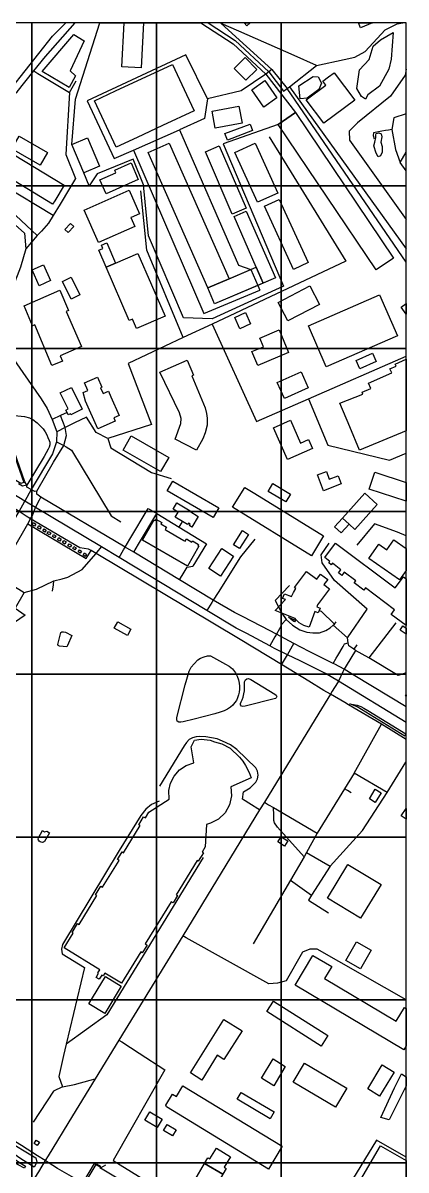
# Model space of a CAD drawing. Header units: metres. Extents: x -907 to 907, y -946 to 946.
# Drawn here: x 628 to 907, y 113 to 946 of the extents above; entities that cross this region are included whole.
import ezdxf

# ---------------------------------------------------------------- set-up
doc = ezdxf.new("R2010")
doc.units = ezdxf.units.M
for name, color, linetype in [('GREEN_ATLAS_BUILDING_OSM_LEVELS', 9, 'Continuous'), ('GREEN_ATLAS_TERRAIN_COP90', 3, 'Continuous'), ('OSM_BUILDING', 8, 'Continuous'), ('OSM_GREEN_EXISTING', 94, 'Continuous'), ('OSM_HYDROGRAPHY', 5, 'Continuous'), ('OSM_ROAD_LOCAL', 9, 'Continuous'), ('OSM_ROAD_MAJOR', 30, 'Continuous'), ('SITE_BORDER', 3, 'Continuous')]:
    doc.layers.add(name, color=color, linetype=linetype)

msp = doc.modelspace()

# ---------------------------------------------------------------- linework, layer by layer
at = {"layer": 'GREEN_ATLAS_BUILDING_OSM_LEVELS'}
for points, elevation in [([(714.13, 913.677), (700.075, 914.434), (701.792, 946.216), (715.888, 946.216)], 2.626), ([(665.299, 937.889), (672.79, 933.102), (662.548, 911.35), (666.512, 907.71), (661.723, 899.384), (642.316, 910.939)], 4.691), ([(695.579, 896.901), (736.82, 916.137), (747.049, 894.196), (752.582, 882.341), (729.611, 871.632), (711.341, 863.116), (695.904, 855.913), (680.142, 889.71)], 1.884), ([(804.039, 904.337), (812.779, 891.803), (803.182, 885.124), (794.448, 897.658)], 0.213), ([(765.668, 882.196), (785.063, 885.825), (787.464, 873.324), (767.969, 869.695)], 0.617), ([(826.335, 881.038), (897.511, 775.307), (884.913, 766.835), (813.742, 872.556)], 0.499), ([(625.516, 863.906), (646.011, 852.084), (640.771, 843.011), (620.276, 854.834)], 5.348), ([(734.5, 858.863), (778.035, 760.39), (762.467, 753.811), (719.244, 852.128)], 1.478), ([(813.517, 822.629), (798.712, 815.905), (782.274, 852.106), (797.074, 858.83)], 0.215), ([(619.626, 846.462), (621.989, 850.358), (658.228, 828.417), (651.375, 817.107), (649.831, 814.558), (613.592, 836.488)], 4.981), ([(790.334, 811.597), (780.305, 807.3), (760.885, 852.596), (770.914, 856.893)], 0.46), ([(695.723, 837.334), (694.979, 839.171), (706.796, 844.536), (712.01, 832.369), (688.608, 822.128), (684.238, 832.258)], 2.229), ([(705.358, 824.644), (712.905, 807.623), (706.971, 804.996), (706.571, 804.818), (709.447, 798.328), (683.1, 786.639), (672.671, 810.15)], 3.293), ([(835.382, 772.09), (824.753, 767.225), (803.764, 813.044), (814.393, 817.909)], 1.176), ([(797.774, 768.739), (781.662, 805.653), (790.496, 809.504), (811.642, 761.069), (767.412, 742.111), (762.467, 753.811)], 2.256), ([(811.642, 761.069), (802.807, 757.217), (797.774, 768.739), (781.662, 805.653), (790.496, 809.504)], 1.72), ([(661.123, 793.875), (658.628, 796.202), (662.698, 800.61), (665.199, 798.272)], 5.196), ([(695.504, 771.767), (711.842, 778.791), (731.48, 733.206), (710.773, 724.289), (707.821, 731.135), (705.458, 730.122), (688.771, 768.861)], 4.471), ([(648.355, 759.076), (640.14, 755.325), (634.994, 766.758), (643.266, 770.565)], 7.899), ([(778.035, 760.39), (793.916, 767.058), (797.774, 768.739), (802.807, 757.217), (798.987, 755.603), (767.412, 742.111), (762.467, 753.811)], 2.82), ([(669.551, 748.768), (663.217, 745.507), (656.946, 758.509), (663.242, 761.448)], 7.114), ([(655.133, 752.186), (661.41, 737.347), (659.672, 736.612), (670.808, 711.165), (655.389, 704.396), (656.984, 700.534), (649.35, 697.361), (636.82, 726.939), (635.113, 726.204), (629.211, 740.597)], 9.164), ([(836.751, 755.203), (843.76, 741.8), (820.67, 729.733), (813.661, 743.136)], 2.522), ([(887.37, 748.624), (900.256, 719.024), (848.512, 696.515), (835.669, 726.137)], 1.581), ([(793.597, 727.54), (785.751, 724), (782.08, 732.226), (789.902, 735.755)], 3.626), ([(803.07, 710.998), (800.412, 717.298), (814.374, 723.176), (821.226, 706.89), (798.787, 697.439), (794.585, 707.424)], 4.076), ([(747.58, 701.246), (752.257, 690.448), (750.906, 689.847), (760.735, 666.704), (761.717, 662.507), (762.073, 659.045), (762.198, 653.969), (760.754, 648.503), (758.903, 644.017), (754.251, 635.913), (738.771, 643.961), (743.06, 655.227), (743.153, 658.933), (741.884, 662.985), (727.804, 692.608)], 6.372), ([(865.699, 652.867), (858.584, 669.965), (875.203, 676.533), (874.621, 677.902), (880.955, 680.73), (879.367, 684.481), (896.204, 691.962), (894.904, 695.023), (899.299, 696.994), (898.724, 698.43), (906.59, 701.895), (906.59, 649.887), (872.683, 635.89)], 1.713), ([(830.274, 692.786), (835.551, 681.208), (818.275, 673.338), (813.005, 684.915)], 5.082), ([(675.441, 679.305), (673.09, 684.671), (682.362, 688.8), (685.569, 681.542), (684.669, 681.108), (686.463, 677.09), (690.302, 678.804), (692.228, 674.496), (698.162, 661.171), (694.304, 659.423), (695.367, 656.974), (682.768, 651.341), (673.777, 671.479), (671.927, 677.702)], 8.925), ([(663.492, 681.442), (671.258, 665.657), (663.08, 661.639), (662.723, 662.373), (661.11, 661.583), (660.279, 663.264), (659.403, 665.045), (661.016, 665.835), (655.314, 677.424)], 10.186), ([(822.602, 657.62), (830.017, 640.966), (835.807, 643.538), (838.683, 637.115), (820.426, 629.022), (810.216, 652.087)], 7.379), ([(706.877, 646.165), (734.163, 630.636), (728.254, 620.261), (700.969, 635.79)], 8.04), ([(848.705, 620.384), (850.844, 614.84), (857.196, 617.289), (859.503, 611.311), (846.711, 606.368), (842.266, 617.901)], 6.341), ([(737.07, 613.415), (770.651, 593.967), (766.568, 586.91), (732.981, 606.357)], 9.224), ([(789.502, 608.851), (796.773, 604.376), (846.723, 573.551), (837.795, 559.08), (780.574, 594.379)], 11.078), ([(822.627, 603.953), (819.244, 598.231), (806.321, 605.867), (809.703, 611.589)], 10.173), ([(869.394, 578.327), (865.243, 582.123), (860.36, 586.576), (876.591, 604.587), (885.632, 596.35)], 4.704), ([(723.602, 585.218), (724.328, 584.795), (724.903, 585.797), (729.111, 583.359), (728.535, 582.368), (732.643, 579.997), (731.587, 578.171), (732.274, 577.77), (745.179, 570.301), (746.123, 569.778), (747.03, 571.347), (751.006, 569.054), (751.532, 569.967), (755.914, 567.429), (755.389, 566.527), (756.039, 566.149), (747.693, 551.699), (715.112, 570.524)], 9.963), ([(865.243, 582.123), (859.422, 575.711), (854.57, 580.108), (860.36, 586.576)], 6.491), ([(855.389, 568.408), (898.643, 535.948), (904.764, 543.907), (906.59, 542.503), (906.59, 508.434), (895.767, 516.545), (898.255, 519.862), (877.047, 535.758), (875.934, 534.278), (868.888, 539.554), (870.001, 541.035), (861.673, 547.28), (859.928, 544.942), (857.565, 546.712), (859.309, 549.05), (853.038, 553.748), (852.201, 552.623), (850.45, 553.937), (851.288, 555.061), (847.505, 557.9)], 5.895), ([(906.59, 564.438), (906.59, 548.436), (901.757, 541.592), (879.58, 557.254), (886.857, 567.562), (892.578, 563.522), (897.674, 570.735)], 3.798), ([(816.925, 528.144), (818.263, 531.484), (823.302, 529.469), (824.728, 532.475), (826.572, 535.302), (825.459, 536.137), (834.206, 547.781), (841.728, 542.137), (844.466, 545.788), (849.706, 541.859), (846.967, 538.207), (850.981, 535.202), (842.234, 523.547), (841.69, 522.1), (844.16, 521.109), (842.822, 517.769), (840.427, 518.738), (836.176, 507.405), (832.231, 508.619), (829.048, 510.467), (826.572, 512.938), (826.084, 513.595), (811.567, 519.517), (818.982, 527.32)], 10.596), ([(906.208, 457.523), (906.59, 458.115), (906.59, 457.277)], 7.138), ([(687.826, 256.057), (686.52, 253.931), (685.457, 254.577), (683.575, 251.515), (681.387, 252.862), (683.268, 255.924), (682.731, 256.257), (684.038, 258.384), (658.24, 274.236), (664.818, 284.933), (663.911, 285.49), (667.956, 292.069), (669.044, 291.401), (681.893, 312.307), (680.986, 312.852), (684.838, 319.12), (686.145, 318.318), (698.162, 337.855), (696.992, 338.578), (700.337, 344.011), (701.269, 343.432), (713.417, 363.191), (712.404, 363.814), (715.949, 369.57), (717.281, 368.757), (719.82, 372.887), (734.538, 382.316), (734.325, 388.561), (735.432, 393.859), (738.058, 399.125), (741.947, 403.533), (746.836, 406.806), (752.394, 408.721), (750.525, 420.387), (752.788, 425.307), (757.715, 425.975), (764.368, 425.174), (767.431, 423.983), (772.758, 422.647), (778.748, 419.452), (785.669, 412.929), (787.926, 409.867), (790.058, 406.806), (792.591, 401.618), (794.054, 397.756), (779.204, 391.377), (779.705, 384.776), (778.279, 378.308), (775.059, 372.52), (770.307, 367.911), (764.436, 364.85), (761.529, 364.059), (760.716, 347.751), (758.372, 343.944), (759.403, 343.298), (755.677, 337.242), (754.902, 337.71), (739.64, 312.886), (740.571, 312.307), (737.289, 306.975), (735.963, 307.787), (717.137, 277.163), (718.388, 276.395), (714.93, 270.774), (713.967, 271.364), (699.968, 248.588)], 10.838), ([(864.255, 334.96), (888.458, 320.288), (873.609, 295.798), (849.406, 310.47)], 9.082), ([(904.889, 200.253), (826.047, 247.129), (838.958, 268.848), (852.638, 260.721), (847.424, 251.949), (899.493, 220.991), (905.464, 231.032), (906.59, 230.362), (906.59, 203.113)], 10.39), ([(805.539, 228.005), (810.372, 235.663), (849.831, 210.594), (844.998, 202.991)], 11.03), ([(774.29, 222.394), (787.539, 214.056), (774.159, 193.24), (769.301, 196.267), (758.309, 178.223), (749.875, 183.455)], 10.924), ([(818.863, 188.219), (810.647, 174.104), (801.494, 179.714), (809.947, 193.685)], 11.799), ([(863.442, 172.367), (855.22, 158.541), (824.528, 176.775), (832.743, 190.601)], 10.604), ([(897.886, 184.089), (887.239, 166.69), (878.71, 171.911), (889.352, 189.31)], 8.426), ([(905.152, 171.232), (894.435, 149.38), (888.277, 151.138), (898.18, 172.623), (903.257, 182.842), (906.59, 180.712), (906.59, 173.745)], 7.461), ([(732.093, 160.089), (736.907, 168.037), (739.702, 166.334), (744.516, 174.148), (816.637, 130.166), (806.533, 113.657), (732.568, 158.942)], 11.753), ([(786.864, 169.194), (810.735, 155.268), (807.771, 150.159), (783.969, 164.296)], 11.963), ([(729.304, 149.836), (725.678, 143.903), (716.925, 149.168), (720.507, 155.191)], 10.772), ([(732.968, 146.096), (739.546, 142.122), (736.932, 137.791), (730.355, 141.765)], 10.992), ([(762.504, 121.85), (763.974, 120.971), (768.757, 128.774), (779.029, 122.496), (774.446, 114.949), (775.853, 114.114), (773.383, 109.817), (760.122, 117.787)], 11.975), ([(882.362, 66.102), (863.123, 77.189), (858.534, 79.927), (887.951, 130.633), (906.59, 119.819), (906.59, 107.864)], 6.891), ([(681.524, 116.897), (681.787, 117.342), (684.606, 115.65), (684.381, 115.238), (684.113, 114.737), (687.057, 112.989), (704.383, 102.737), (721.708, 92.484), (739.033, 82.221), (756.358, 71.968), (761.266, 69.063), (753.995, 57.007), (674.265, 104.796)], 10.837), ([(773.383, 109.817), (759.491, 85.727), (746.123, 93.464), (760.122, 117.787)], 11.621)]:
    msp.add_lwpolyline(points, close=True, dxfattribs=dict(at, elevation=elevation))
at = {"layer": 'GREEN_ATLAS_TERRAIN_COP90'}
for points in [[(543.954, 827.939, 14), (634.613, 827.939, 5), (634.613, 946.216, 6), (543.954, 946.216, 11)], [(634.613, 827.939, 5), (725.272, 827.939, 1), (725.272, 946.216, 2), (634.613, 946.216, 6)], [(725.272, 827.939, 1), (815.931, 827.939), (815.931, 946.216), (725.272, 946.216, 2)], [(815.931, 827.939), (906.59, 827.939, 1), (906.59, 946.216, 6), (815.931, 946.216)], [(543.954, 709.662, 12), (634.613, 709.662, 11), (634.613, 827.939, 5), (543.954, 827.939, 14)], [(634.613, 709.662, 11), (725.272, 709.662, 5), (725.272, 827.939, 1), (634.613, 827.939, 5)], [(725.272, 709.662, 5), (815.931, 709.662, 4), (815.931, 827.939), (725.272, 827.939, 1)], [(815.931, 709.662, 4), (906.59, 709.662), (906.59, 827.939, 1), (815.931, 827.939)], [(543.954, 591.385, 19), (634.613, 591.385, 14), (634.613, 709.662, 11), (543.954, 709.662, 12)], [(634.613, 591.385, 14), (725.272, 591.385, 9), (725.272, 709.662, 5), (634.613, 709.662, 11)], [(725.272, 591.385, 9), (815.931, 591.385, 11), (815.931, 709.662, 4), (725.272, 709.662, 5)], [(815.931, 591.385, 11), (906.59, 591.385, 1), (906.59, 709.662), (815.931, 709.662, 4)], [(543.954, 473.108, 15), (634.613, 473.108, 12), (634.613, 591.385, 14), (543.954, 591.385, 19)], [(634.613, 473.108, 12), (725.272, 473.108, 13), (725.272, 591.385, 9), (634.613, 591.385, 14)], [(725.272, 473.108, 13), (815.931, 473.108, 13), (815.931, 591.385, 11), (725.272, 591.385, 9)], [(815.931, 473.108, 13), (906.59, 473.108, 7), (906.59, 591.385, 1), (815.931, 591.385, 11)], [(543.954, 354.831, 14), (634.613, 354.831, 14), (634.613, 473.108, 12), (543.954, 473.108, 15)], [(634.613, 354.831, 14), (725.272, 354.831, 11), (725.272, 473.108, 13), (634.613, 473.108, 12)], [(725.272, 354.831, 11), (815.931, 354.831, 9), (815.931, 473.108, 13), (725.272, 473.108, 13)], [(815.931, 354.831, 9), (906.59, 354.831, 8), (906.59, 473.108, 7), (815.931, 473.108, 13)], [(543.954, 236.554, 11), (634.613, 236.554, 13), (634.613, 354.831, 14), (543.954, 354.831, 14)], [(634.613, 236.554, 13), (725.272, 236.554, 10), (725.272, 354.831, 11), (634.613, 354.831, 14)], [(725.272, 236.554, 10), (815.931, 236.554, 11), (815.931, 354.831, 9), (725.272, 354.831, 11)], [(815.931, 236.554, 11), (906.59, 236.554, 10), (906.59, 354.831, 8), (815.931, 354.831, 9)], [(543.954, 118.277, 15), (634.613, 118.277, 12), (634.613, 236.554, 13), (543.954, 236.554, 11)], [(634.613, 118.277, 12), (725.272, 118.277, 11), (725.272, 236.554, 10), (634.613, 236.554, 13)], [(725.272, 118.277, 11), (815.931, 118.277, 13), (815.931, 236.554, 11), (725.272, 236.554, 10)], [(815.931, 118.277, 13), (906.59, 118.277, 5), (906.59, 236.554, 10), (815.931, 236.554, 11)], [(543.954, 0, 16), (634.613, 0, 12), (634.613, 118.277, 12), (543.954, 118.277, 15)], [(634.613, 0, 12), (725.272, 0, 10), (725.272, 118.277, 11), (634.613, 118.277, 12)], [(725.272, 0, 10), (815.931, 0, 12), (815.931, 118.277, 13), (725.272, 118.277, 11)], [(815.931, 0, 12), (906.59, 0, 5), (906.59, 118.277, 5), (815.931, 118.277, 13)]]:
    msp.add_3dface(points, dxfattribs=at)
at = {"layer": 'OSM_BUILDING'}
for points, elevation in [([(791.003, 944.023), (788.869, 946.216), (793.262, 946.216)], 0.547), ([(873.39, 942.642), (871.977, 946.216), (882.259, 946.216)], 3.934), ([(781.755, 913.232), (789.783, 921.013), (798.162, 912.363), (790.134, 904.593)], 0.492), ([(775.022, 865.854), (793.322, 872.789), (795.092, 868.125), (776.791, 861.179)], 0.453), ([(675.265, 862.782), (683.844, 842.176), (672.421, 837.423), (663.842, 858.028)], 3.456), ([(688.771, 768.861), (683.45, 781.218), (686.251, 782.42), (685.238, 784.769), (689.171, 786.461), (695.504, 771.767)], 4.64), ([(906.59, 742.302), (906.59, 734.566), (902.982, 739.84)], 0.284), ([(882.306, 706.244), (884.957, 700.2), (872.921, 694.934), (870.276, 700.99)], 1.502), ([(906.59, 612.353), (906.59, 598.904), (879.88, 607.615), (883.844, 619.771)], 2.088), ([(781.161, 567.162), (787.664, 577.47), (792.028, 574.72), (785.526, 564.412)], 10.81), ([(763.417, 549.796), (772.852, 564.379), (781.293, 558.924), (771.858, 544.33)], 10.966), ([(694.554, 506.481), (697.155, 511.135), (706.752, 505.769), (704.151, 501.116)], 12.067), ([(902.269, 505.19), (904.345, 508.196), (906.59, 506.648), (906.59, 502.211)], 5.496), ([(884.244, 389.507), (888.414, 386.947), (884.137, 379.989), (879.967, 382.549)], 8.307), ([(903.026, 370.137), (906.59, 375.668), (906.59, 367.843)], 7.884), ([(818.275, 348.241), (813.499, 351.246), (815.874, 355.02), (820.651, 352.014)], 9.041), ([(676.11, 233.648), (688.133, 253.508), (699.712, 246.506), (687.689, 226.635)], 11.266), ([(638.689, 130.823), (636.32, 132.292), (637.808, 134.697), (640.171, 133.227)], 12.073)]:
    msp.add_lwpolyline(points, close=True, dxfattribs=dict(at, elevation=elevation))
at = {"layer": 'OSM_GREEN_EXISTING'}
for points in [[(780.911, 931.11), (804.751, 908.924), (826.335, 881.038), (813.742, 872.556), (773.84, 858.451), (817.45, 754.924), (765.624, 731.302), (744.967, 731.903), (719.582, 791.637), (715.774, 828.551), (708.415, 847.141), (682.143, 836.588), (676.341, 827.916), (672.421, 837.423), (663.842, 858.028), (666.381, 890.856), (684.046, 946.216), (757.395, 946.216)], [(895.792, 919.922), (894.116, 912.709), (887.239, 900.308), (878.854, 894.096), (877.01, 890.912), (874.159, 892.76), (870.801, 898.627), (872.814, 912.041), (879.692, 919.588), (882.712, 929.306), (888.076, 934.004), (897.299, 939.37)], [(846.767, 873.379), (834.106, 890.333), (848.312, 900.942), (846.123, 903.881), (850.244, 906.953), (854.426, 910.081), (869.282, 890.177)], [(845.229, 902.567), (843.135, 897.959), (834.663, 891.669), (829.636, 891.001), (828.798, 900.474), (839.196, 907.343), (842.797, 907.009)], [(889.002, 863.461), (888.327, 859.643), (889.208, 856.537), (889.252, 852.396), (888.076, 849.624), (886.357, 848.956), (884.85, 851.594), (883.212, 856.96), (883.887, 859.598), (884.638, 862.915), (884.556, 865.008), (884.932, 865.932), (886.738, 866.311), (888.539, 865.643)], [(619.801, 638.484), (628.936, 612.491), (626.822, 611.756), (583.2, 637.605), (584.413, 644.685), (589.027, 644.273), (589.74, 649.471), (596.573, 648.547), (598.168, 651.776), (599.381, 661.828), (609.61, 661.249)], [(749.174, 581.054), (749.75, 582.001), (748.474, 582.769), (747.905, 581.822), (744.141, 584.093), (738.833, 587.299), (740.99, 590.884), (737.295, 593.11), (740.071, 597.708), (749.693, 591.897), (749.425, 591.44), (755.646, 587.689), (750.981, 579.963)], [(636.664, 580.732), (635.05, 581.733), (635.982, 583.236), (637.595, 582.223)], [(640.452, 578.527), (638.839, 579.529), (639.771, 581.032), (641.384, 580.019)], [(644.248, 576.223), (642.628, 577.225), (643.566, 578.728), (645.179, 577.715)], [(647.536, 574.253), (645.923, 575.255), (646.855, 576.757), (648.468, 575.744)], [(651.244, 572.071), (649.631, 573.073), (650.569, 574.576), (652.182, 573.563)], [(655.083, 569.822), (653.47, 570.835), (654.401, 572.327), (656.015, 571.325)], [(658.647, 567.685), (657.034, 568.698), (657.965, 570.19), (659.578, 569.188)], [(662.567, 565.303), (660.954, 566.305), (661.885, 567.807), (663.499, 566.794)], [(666.006, 563.41), (664.393, 564.423), (665.324, 565.915), (666.937, 564.913)], [(669.926, 560.983), (668.313, 561.985), (669.244, 563.488), (670.858, 562.475)], [(673.571, 558.679), (671.958, 559.681), (672.89, 561.184), (674.503, 560.171)], [(824.353, 511.825), (821.12, 514.552), (826.216, 512.47), (825.459, 511.157)], [(653.526, 494.782), (655.771, 503.376), (656.44, 503.877), (657.74, 503.966), (659.103, 503.543), (663.861, 501.216), (660.735, 493.858), (660.029, 492.978), (654.808, 493.591), (653.745, 494.058)], [(744.779, 438.51), (742.847, 438.187), (741.547, 438.254), (740.415, 439.089), (739.996, 440.246), (740.165, 441.749), (746.161, 465.438), (748.968, 475.379), (750.5, 478.229), (752.594, 480.655), (755.32, 483.572), (757.252, 484.785), (759.935, 485.809), (762.404, 486.488), (764.63, 486.522), (775.491, 480.511), (778.048, 478.963), (780.542, 476.993), (782.574, 474.154), (784, 471.661), (784.775, 469.089), (785.444, 466.551), (785.676, 464.514), (785.488, 462.21), (785.319, 460.139), (784.857, 458.035), (784.169, 455.876), (783.306, 454.017), (782.049, 452.358), (780.73, 450.744), (779.154, 449.152), (776.829, 447.705), (774.334, 446.514), (771.608, 445.501), (767.65, 444.432), (752.613, 440.536)], [(789.221, 467.687), (789.971, 469.045), (790.834, 469.735), (792.028, 469.924), (793.854, 469.212), (811.354, 458.558), (812.192, 457.913), (812.592, 456.989), (812.317, 456.009), (811.729, 455.497), (789.658, 449.798), (788.108, 449.553), (786.976, 449.909), (786.307, 450.766), (786.238, 451.812), (786.701, 453.048), (787.439, 454.417), (788.339, 456.41), (788.839, 458.748), (789.177, 461.019), (789.321, 463.757), (789.133, 465.861)], [(871.076, 449.352), (868.244, 450.688), (865.756, 451.478), (868.375, 451.222), (871.095, 450.532), (873.652, 449.631), (876.022, 448.562), (878.854, 446.759), (906.483, 429.76), (905.602, 428.168)], [(643.935, 358.727), (645.661, 359.183), (647.661, 357.992), (643.891, 351.636), (643.285, 351.157), (642.416, 350.957), (641.609, 351.046), (640.709, 351.436), (640.071, 351.914), (639.577, 352.604), (639.358, 353.406), (639.44, 354.285), (642.566, 359.551)], [(870.67, 278.677), (881.318, 272.566), (873.546, 259.029), (862.892, 265.152)], [(600.725, 133.583), (601.307, 143.725), (611.529, 137.235), (612.586, 133.283), (613.424, 130.6), (614.011, 129.175), (617.531, 124.867), (620.07, 122.284), (625.753, 118.321), (630.092, 115.672), (629.317, 114.37), (624.872, 116.663), (619.251, 120.147), (615.481, 122.641), (616.15, 124.021), (612.511, 126.259)], [(626.841, 120.96), (621.77, 124.522), (618.582, 127.884), (616.275, 131.735), (615.187, 135.465), (637.658, 121.839), (638.458, 118.655), (636.357, 115.049)]]:
    msp.add_lwpolyline(points, close=True, dxfattribs=at)
at = {"layer": 'OSM_HYDROGRAPHY'}
msp.add_lwpolyline([(906.59, 912.629), (905.996, 908.2), (895.285, 892.938), (871.308, 873.646), (865.355, 867.524), (865.562, 861.001), (906.59, 803.458)], dxfattribs=at)
at = {"layer": 'OSM_ROAD_LOCAL'}
for points in [[(496.048, 721.651), (501.682, 730.601), (526.441, 770.175), (562.454, 835.419), (573.252, 854.856), (581.805, 868.114), (587.52, 876.741), (599.337, 886.537), (619.901, 898.816), (649.693, 936.72), (659.359, 946.216)], [(638.652, 791.882), (587.851, 839.193), (584.707, 851.516), (586.582, 862.871), (595.323, 872.389), (624.034, 896.111), (636.101, 911.306), (644.535, 921.937), (666.17, 946.216)], [(762.8, 946.216), (782.381, 933.458), (806.821, 910.649), (817.6, 896.745)], [(771.797, 946.216), (772.296, 945.893)], [(772.296, 945.893), (772.562, 946.216)], [(825.303, 922.449), (785.088, 940.238), (772.296, 945.893)], [(772.296, 945.893), (809.047, 912.475), (820.314, 898.705)], [(841.597, 915.247), (861.579, 919.755), (869.463, 921.425), (876.997, 925.399), (891.365, 941.273), (900.025, 945.448)], [(900.025, 945.448), (904.222, 946.216)], [(762.279, 891.079), (746.517, 922.939), (674.909, 889.732), (694.529, 847.82), (708.597, 853.865), (759.766, 735.143), (800.375, 752.186)], [(841.597, 915.247), (825.303, 922.449)], [(636.101, 911.306), (638.971, 909.447), (661.992, 895.777), (666.875, 904.126)], [(804.751, 908.924), (786.763, 896.779), (762.279, 891.079), (760.104, 876.83), (741.984, 868.615), (784.919, 770.186), (793.916, 767.058)], [(809.047, 912.475), (806.821, 910.649), (804.751, 908.924)], [(821.995, 899.74), (841.597, 915.247)], [(661.992, 895.777), (659.335, 850.681), (666.375, 833.238), (662.048, 825.935), (655.189, 814.592), (650.225, 806.376), (646.924, 800.877)], [(817.6, 896.745), (820.314, 898.705)], [(820.314, 898.705), (821.995, 899.74)], [(906.59, 772.414), (820.314, 898.705)], [(821.995, 899.74), (906.59, 782.03)], [(906.59, 880.28), (897.805, 877.253), (896.211, 868.782), (898.812, 854.366), (902.419, 844.792)], [(581.805, 868.114), (580.768, 852.017), (583.756, 838.692), (588.233, 830.165), (629.33, 793.474), (630.33, 782.12), (626.441, 768.761), (611.404, 730.501), (609.716, 722.341), (613.436, 713.558), (628.073, 692.218), (641.434, 673.06), (645.748, 666.236), (649.45, 658.154), (652.926, 649.215), (652.626, 641.924), (649.662, 633.274), (634.256, 607.326), (629.592, 598.732)], [(708.597, 853.865), (741.984, 868.615)], [(888.921, 867.557), (883.05, 866.388), (882.624, 864.385), (883.506, 861.991)], [(891.715, 868.003), (888.921, 867.557)], [(896.211, 868.782), (893.779, 868.359), (891.715, 868.003)], [(807.246, 863.583), (862.754, 773.047), (765.618, 727.517), (744.691, 717.721), (704.614, 698.931), (721.714, 654.503), (689.94, 644.44), (681.549, 648.803), (674.428, 659.869)], [(906.59, 838.755), (902.419, 844.792), (906.59, 852.276)], [(650.225, 806.376), (614.224, 828.206)], [(744.691, 717.721), (718.363, 781.262), (714.005, 824.354)], [(646.924, 800.877), (641.653, 794.921), (638.652, 791.882), (630.33, 782.12)], [(793.916, 767.058), (798.987, 755.603)], [(798.987, 755.603), (800.375, 752.186)], [(765.618, 727.517), (798.024, 656.685), (835.607, 673.116), (906.59, 704.145)], [(835.607, 673.116), (849.843, 639.408), (894.448, 628.51), (906.59, 633.731)], [(599.506, 663.008), (610.116, 662.229), (629.442, 660.369), (633.131, 659.279), (635.563, 658.065), (638.664, 655.627), (642.86, 651.353), (644.323, 649.126), (645.498, 646.955), (646.423, 645.063), (647.343, 642.97), (647.68, 641.79), (647.743, 639.82), (647.261, 638.061), (646.53, 636.514), (643.641, 631.271), (630.986, 610.331), (627.891, 609.641), (624.947, 611.333)], [(630.986, 610.331), (629.705, 612.78), (623.99, 628.922), (620.595, 638.985), (610.116, 662.229)], [(906.59, 449.368), (869.494, 472.028), (861.717, 476.759), (854.914, 480.299), (853.62, 480.945), (836.282, 489.639), (825.065, 495.539), (812.454, 502.162), (807.452, 504.789), (788.32, 514.853), (781.837, 517.925), (766.475, 526.853), (742.003, 541.625), (708.741, 561.718), (702.494, 565.481), (641.171, 601.804), (638.327, 603.942), (638.364, 606.168), (650.487, 627.085), (657.903, 639.363), (659.878, 646.41), (658.866, 652.288), (655.533, 661.026)], [(660.279, 663.264), (655.533, 661.026), (649.45, 658.154)], [(674.428, 659.869), (665.724, 655.839)], [(665.724, 655.839), (658.866, 652.288), (652.926, 649.215)], [(652.626, 641.924), (657.903, 639.363), (659.616, 638.284), (663.442, 635.89), (692.453, 588.179), (699.331, 583.904)], [(689.94, 644.44), (692.122, 637.482), (721.72, 619.615), (735.932, 615.174)], [(631.024, 608.929), (630.986, 610.331)], [(637.014, 605.723), (634.256, 607.326), (631.024, 608.929)], [(638.364, 606.168), (637.014, 605.723)], [(640.184, 599.834), (641.171, 601.804)], [(615.981, 575.232), (625.553, 591.285), (629.592, 598.732)], [(630.718, 587.889), (625.553, 591.285), (619.82, 594.992)], [(635.163, 588.513), (637.489, 594.146), (640.184, 599.834)], [(705.896, 571.292), (719.194, 593.466), (725.459, 589.771), (741.64, 579.963), (761.492, 567.93), (751.663, 551.711)], [(422.377, 236.331), (430.455, 249.356), (452.144, 285.011), (479.748, 328.96), (525.516, 404.424), (609.685, 544.375), (631.724, 582.457), (633.806, 586.064)], [(633.806, 586.064), (630.718, 587.889)], [(633.806, 586.064), (635.163, 588.513)], [(906.59, 425.715), (888.808, 436.873), (864.73, 450.978), (862.179, 452.458), (851.675, 458.581), (846.874, 461.308), (835.876, 468.121), (816.187, 480.065), (786.182, 498.277), (747.63, 521.276), (681.399, 560.894), (677.735, 562.965), (675.884, 564.011), (669.651, 564.88), (633.806, 586.064)], [(708.741, 561.718), (712.173, 567.485), (725.459, 589.771)], [(741.64, 579.963), (743.091, 582.368), (744.141, 584.093)], [(631.724, 582.457), (674.146, 557.132), (677.735, 562.965)], [(900.356, 576.234), (883.55, 582.312), (870.807, 566.972)], [(906.59, 573.616), (900.356, 576.234)], [(698.13, 557.967), (701.382, 563.499), (702.494, 565.481), (705.896, 571.292)], [(796.805, 571.292), (786.388, 558.434), (770.088, 532.575), (766.475, 526.853), (765.462, 525.105), (761.842, 519.383)], [(900.825, 472.15), (879.529, 484.919), (869.882, 490.429), (868.582, 491.32), (865.018, 493.78), (864.63, 495.828), (863.93, 499.479), (878.267, 520.274), (854.539, 541.146), (845.648, 554.137), (844.979, 559.926), (850.681, 568.23)], [(660.873, 543.551), (671.251, 549.15), (676.103, 554.75), (681.399, 560.894), (682.106, 561.796), (685.313, 565.659)], [(742.003, 541.625), (745.479, 547.258), (747.649, 550.787), (751.663, 551.711)], [(610.941, 543.595), (629.079, 532.397), (638.208, 534.912), (650.7, 540.968), (656.646, 542.282), (660.873, 543.551)], [(649.768, 533.443), (650.431, 538.096), (650.7, 540.968)], [(821.795, 537.495), (811.604, 526.764), (813.967, 522.044), (816.325, 517.58), (819.451, 512.749), (824.015, 508.697), (829.342, 505.346), (834.413, 503.587), (838.902, 503.131), (843.635, 503.253), (848.33, 504.923), (851.519, 506.693), (853.739, 508.741), (854.483, 509.565), (855.752, 511.212)], [(622.546, 521.02), (629.905, 516.077), (596.448, 493.357), (590.24, 493.279), (612.292, 527.899)], [(629.079, 532.397), (622.546, 521.02)], [(843.497, 519.45), (845.023, 518.804), (854.483, 509.565)], [(819.451, 512.749), (816.356, 509.587), (814.568, 506.181), (812.454, 502.162), (811.316, 500.147), (807.596, 493.735)], [(853.739, 508.741), (863.93, 499.479)], [(899.062, 510.467), (879.529, 484.919)], [(816.187, 480.065), (816.75, 481.045), (820.47, 487.234), (824.084, 493.769), (825.065, 495.539)], [(855.789, 484.652), (856.977, 486.655), (860.91, 493.323)], [(860.91, 493.323), (861.979, 495.149), (864.63, 495.828)], [(870.745, 494.381), (868.582, 491.32)], [(853.62, 480.945), (855.789, 484.652)], [(869.882, 490.429), (863.061, 479.164), (861.717, 476.759), (860.591, 474.744), (857.452, 468.032)], [(857.452, 468.032), (855.546, 464.904), (854.633, 463.412), (852.995, 460.74), (851.675, 458.581)], [(906.59, 474.121), (900.825, 472.15)], [(851.675, 458.581), (843.31, 444.911)], [(843.31, 444.911), (831.099, 424.951), (803.676, 380.123), (800.219, 374.479), (744.36, 283.175), (697.936, 207.299), (680.799, 179.291), (664.336, 152.352), (646.492, 123.164)], [(868.907, 401.195), (888.808, 436.873)], [(800.219, 374.479), (798.799, 375.369), (794.323, 378.152), (787.708, 382.271), (788.464, 387.715), (793.241, 390.487), (797.436, 394.594), (798.774, 397.11), (799.193, 399.871), (798.774, 402.765), (797.48, 405.158), (783.6, 418.483), (778.948, 421.756), (773.246, 424.561), (769.263, 426.075), (761.041, 427.667), (756.515, 427.79), (754.001, 427.589), (751.444, 426.832), (749.012, 425.574), (746.999, 423.437), (745.323, 420.966), (727.548, 391.744)], [(803.676, 380.123), (806.771, 378.297), (810.366, 376.171), (841.953, 357.547), (834.275, 343.554), (851.388, 333.569), (874.997, 359.462), (892.828, 387.225), (906.44, 409.177), (906.59, 409.399)], [(892.828, 387.225), (868.907, 401.195), (861.935, 389.897), (841.953, 357.547)], [(866.731, 386.913), (864.111, 388.538), (861.935, 389.897)], [(727.166, 380.969), (721.595, 378.453), (717.613, 375.058), (713.917, 370.404), (698.243, 345.079), (657.071, 276.796), (656.271, 273.401), (656.734, 270.083), (672.915, 259.942), (659.697, 204.36), (657.74, 196.134), (654.22, 180.872), (657.071, 173.324), (665.743, 175.183), (677.21, 178.312), (680.799, 179.291)], [(832.468, 340.46), (813.073, 361.933), (811.016, 365.039), (810.56, 366.965), (810.422, 370.783), (810.366, 376.171)], [(834.275, 343.554), (832.468, 340.46), (822.558, 323.506), (795.504, 277.208)], [(759.159, 339.97), (689.308, 225.767), (659.697, 204.36)], [(851.388, 333.569), (837.958, 312.63), (835.769, 308.934), (850.2, 299.817)], [(822.558, 323.506), (837.958, 312.63)], [(906.59, 236.657), (841.897, 273.479), (836.763, 273.412), (831.274, 271.219), (819.444, 250.447), (813.186, 248.799), (806.79, 248.075), (746.936, 281.727), (744.36, 283.175)], [(666.962, 106.366), (653.464, 114.047), (646.617, 118.522), (644.479, 119.924), (638.902, 123.197), (627.141, 130.767), (613.292, 139.238), (612.492, 139.673), (600.1, 146.441), (571.176, 164.43), (430.455, 249.356)], [(697.936, 207.299), (699.993, 205.986), (712.805, 197.77), (731.455, 185.826), (693.822, 119.758), (767.362, 74.306), (754.751, 56.339), (750.587, 50.138), (747.267, 45.407), (745.354, 42.669), (738.558, 32.939)], [(657.071, 173.324), (650.362, 170.308), (635.607, 147.665)], [(906.59, 122.356), (885.144, 134.719), (830.217, 44.661), (797.618, 64.365), (790.965, 53.444)], [(644.479, 119.924), (639.458, 111.72), (636.87, 107.49), (630.58, 98.106)], [(646.492, 123.164), (644.479, 119.924)], [(671.683, 103.438), (680.336, 117.587), (681.524, 116.897)], [(681.524, 116.897), (684.381, 115.238)], [(684.381, 115.238), (685.094, 114.826), (688.47, 116.752)]]:
    msp.add_lwpolyline(points, dxfattribs=at)
at = {"layer": 'OSM_ROAD_MAJOR'}
for points in [[(637.489, 594.146), (629.592, 598.732), (620.801, 604.153)], [(761.842, 519.383), (698.13, 557.967), (685.313, 565.659), (637.489, 594.146)], [(820.47, 487.234), (811.035, 491.832), (807.596, 493.735), (790.84, 502.619), (783.181, 506.582), (761.842, 519.383)], [(857.452, 468.032), (848.074, 473.687), (829.68, 482.715), (820.47, 487.234)], [(906.59, 438.121), (857.452, 468.032)]]:
    msp.add_lwpolyline(points, dxfattribs=at)
at = {"layer": 'SITE_BORDER'}
msp.add_lwpolyline([(-906.59, -946.216), (906.59, -946.216), (906.59, 946.216), (-906.59, 946.216)], close=True, dxfattribs=at)

doc.saveas('drawing.dxf')
